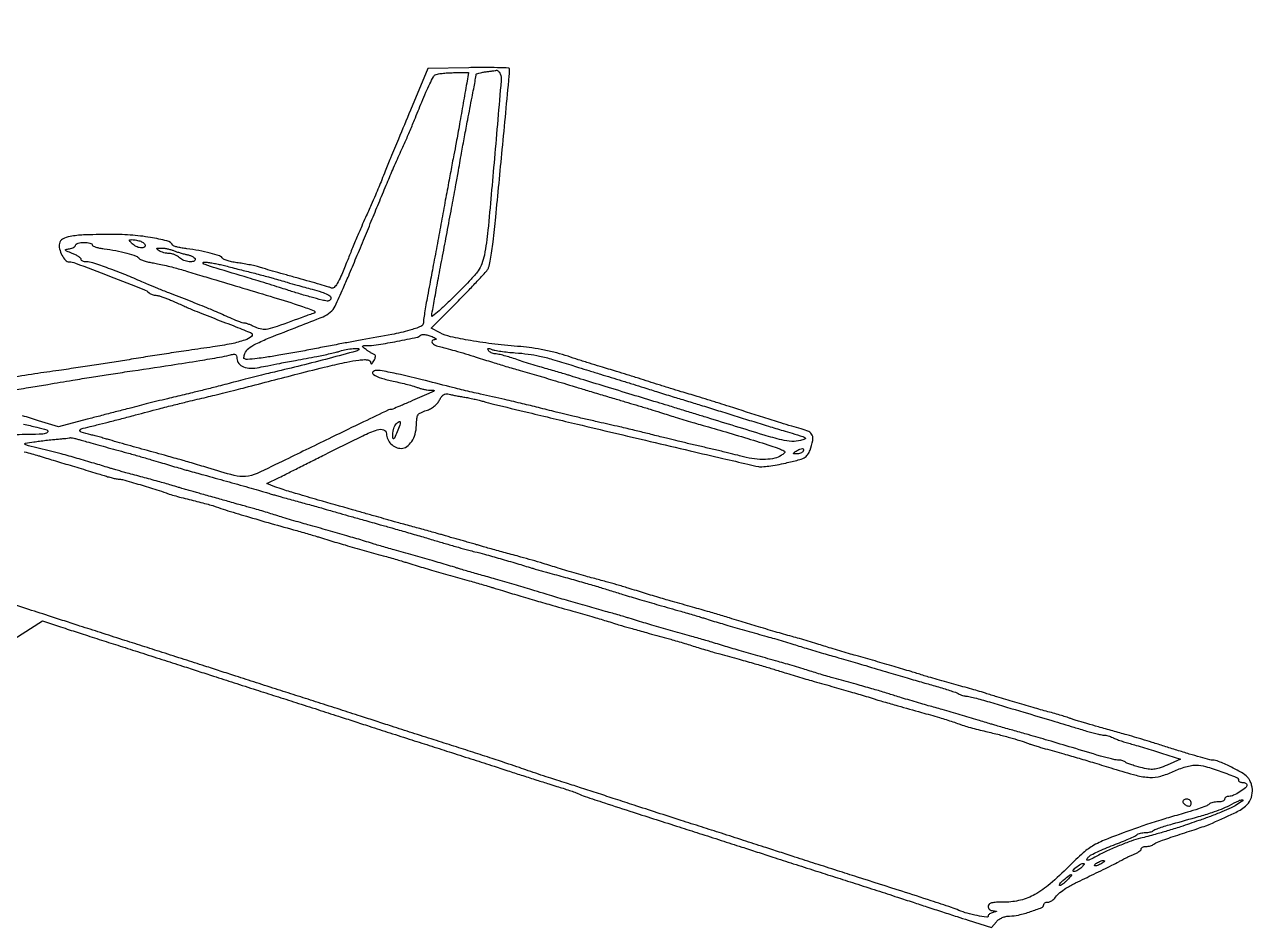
# Model space of a CAD drawing. Extents: x 23 to 201, y 13 to 268.
# Drawn here: x 140.49 to 177.83, y 144.74 to 172.18 of the extents above; entities that cross this region are included whole.
import ezdxf

# ---------------------------------------------------------------- set-up
doc = ezdxf.new("R2010")
doc.units = 0
doc.header["$MEASUREMENT"] = 0

msp = doc.modelspace()

# ---------------------------------------------------------------- linework, layer by layer
for points in [[(140.16735, 153.501166), (141.03599, 154.064853), (141.518545, 153.90143, 0.002871), (141.789698, 153.811333, 0.000589), (142.269395, 153.65562, 0.00062), (142.827192, 153.476046, 0.000583), (143.397, 153.294119, -0.000386), (144.002612, 153.101023, -0.00029), (144.668644, 152.887671, -0.000293), (145.294955, 152.686238, -0.000674), (145.7658, 152.5338, 0.000602), (146.236643, 152.381288, 0.000262), (146.862956, 152.179611, 0.000259), (147.528988, 151.96591, 0.000344), (148.1346, 151.7724, -0.000344), (148.740212, 151.57889, -0.000259), (149.406244, 151.365189, -0.000262), (150.032557, 151.163512, -0.000602), (150.5034, 151.011, 0.000602), (150.974243, 150.858488, 0.000262), (151.600556, 150.656811, 0.000259), (152.266588, 150.44311, 0.000344), (152.8722, 150.2496, -0.000372), (153.477812, 150.056053, -0.00028), (154.143844, 149.842239, -0.000283), (154.770156, 149.640398, -0.000651), (155.241, 149.487689, 0.000893), (155.647606, 149.356032, 0.00083), (156.064793, 149.222536, 0.000827), (156.43622, 149.105038, 0.002801), (156.6792, 149.030109, -0.004517), (156.869748, 148.970631, -0.004637), (157.057521, 148.908225, -0.004496), (157.21939, 148.851123, -0.019485), (157.3137, 148.812677, 0.024936), (157.536044, 148.72485, 0.002053), (158.127317, 148.527445, 0.001935), (159.00238, 148.24303, 0.000513), (160.4016, 147.795811, -0.000359), (161.007212, 147.60245, -0.00027), (161.673244, 147.388874, -0.000273), (162.299557, 147.187285, -0.000628), (162.7704, 147.0348, 0.000643), (163.241244, 146.882329, 0.000279), (163.867556, 146.680789, 0.000276), (164.533588, 146.467284, 0.000367), (165.1392, 146.274006, -0.00065), (165.744811, 146.080351, -0.000488), (166.410844, 145.865703, -0.000493), (167.037142, 145.662501, -0.001134), (167.508, 145.508037, 0.000899), (167.932097, 145.368691, 0.000662), (168.402459, 145.21577, 0.000669), (168.847727, 145.072316, 0.001493), (169.186768, 144.964701), (169.892637, 144.742971), (170.042692, 144.915985, -0.064287), (170.120242, 144.985101, -0.047868), (170.220743, 145.040514, -0.046972), (170.332279, 145.076777, -0.055175), (170.442703, 145.089, 0.057476), (170.716116, 145.120533, 0.022853), (171.080126, 145.223376, 0.014403), (171.42601, 145.349575, 0.307184), (171.4842, 145.435353, -0.156726), (171.493594, 145.464586, -0.097404), (171.520068, 145.489485, -0.079491), (171.559611, 145.506293, -0.060891), (171.606303, 145.512, 0.095789), (171.661145, 145.522604, 0.045592), (171.725389, 145.55549, 0.042918), (171.78842, 145.603407, 0.04705), (171.84024, 145.66005, -0.0574), (171.975166, 145.801553, -0.037784), (172.158583, 145.932213, -0.020314), (172.452382, 146.093794, -0.003759), (173.007, 146.364915, 0.001904), (173.291663, 146.502764, 0.002452), (173.552141, 146.631714, 0.001869), (173.769482, 146.741657, 0.021391), (173.853, 146.788906, -0.020729), (173.917672, 146.825605, -0.007812), (174.010964, 146.871721, -0.007722), (174.114176, 146.918808, -0.009322), (174.21255, 146.959698, 0.026542), (174.301637, 147.000378, 0.035996), (174.376859, 147.046849, 0.039116), (174.430491, 147.092348, 0.199864), (174.4452, 147.127676, -0.190709), (174.456736, 147.156822, -0.088328), (174.489932, 147.18158, -0.068147), (174.539201, 147.198375, -0.048149), (174.59748, 147.204, 0.040857), (174.66168, 147.209255, 0.033607), (174.728636, 147.224969, 0.034822), (174.788462, 147.24799, 0.072455), (174.83013, 147.275385, -0.087378), (174.89096, 147.312843, -0.004935), (175.098127, 147.392662, -0.00745), (175.348285, 147.481995, -0.005386), (175.6296, 147.574384, 0.002277), (175.917331, 147.666902, 0.002733), (176.187167, 147.75666, 0.002342), (176.413698, 147.834575, 0.018176), (176.5179, 147.875268, 0.007492), (177.277092, 148.217621, 0.055762), (177.614088, 148.42425, 0.124186), (177.772685, 148.627652, 0.10416), (177.8292, 148.896, 0.048948), (177.818312, 149.006955, 0.03739), (177.78571, 149.124579, 0.038354), (177.737901, 149.231123, 0.069434), (177.68115, 149.307807, 0.069511), (177.497347, 149.449352, 0.016342), (177.15317, 149.630621, 0.014732), (176.800475, 149.789232, 0.098605), (176.612834, 149.8266, -0.065774), (176.531638, 149.837328, -0.002693), (176.246865, 149.91556, -0.004655), (175.910102, 150.01342, -0.00328), (175.533262, 150.129442, 0.000509), (175.146658, 150.25082, 0.000597), (174.779888, 150.36508, 0.000525), (174.469697, 150.460952, 0.003692), (174.3183, 150.506349, 0.001488), (174.009565, 150.595451, 0.000583), (173.583168, 150.716598, 0.00059), (173.146005, 150.839696, 0.001137), (172.7955, 150.937087, -0.004766), (172.653533, 150.977646, -0.004248), (172.506802, 151.022442, -0.004265), (172.375575, 151.06496, -0.013149), (172.2879, 151.096781, 0.017181), (172.191761, 151.130799, 0.003507), (172.019295, 151.183908, 0.00369), (171.817842, 151.242782, 0.003456), (171.6111, 151.300008, -0.003992), (171.16411, 151.424248, -0.002006), (170.601629, 151.587882, -0.001922), (170.060691, 151.749869, -0.006421), (169.7076, 151.862056, 0.009009), (169.585851, 151.900047, 0.001651), (169.359418, 151.965439, 0.001775), (169.093923, 152.040146, 0.001613), (168.8193, 152.115417, -0.002139), (168.535366, 152.193562, -0.001925), (168.241905, 152.2769, -0.001928), (167.979288, 152.353671, -0.006085), (167.8041, 152.407946, 0.00502), (167.452073, 152.517829, 0.001676), (166.935015, 152.671657, 0.001644), (166.351974, 152.84091, 0.001694), (165.7737, 153.004602, -0.002744), (165.54557, 153.069696, -0.001704), (165.278526, 153.14847, -0.001709), (165.015528, 153.228005, -0.00309), (164.8008, 153.2952, 0.003242), (164.586071, 153.362323, 0.001794), (164.323074, 153.441637, 0.001789), (164.056029, 153.520088, 0.002881), (163.8279, 153.584798, -0.002583), (163.317083, 153.729366, -0.001789), (162.740848, 153.897903, -0.001582), (162.212884, 154.056193, -0.008299), (161.9244, 154.148935, 0.010223), (161.725356, 154.21208, 0.00151), (161.320221, 154.330217, 0.001553), (160.805375, 154.47693, 0.000918), (160.1901, 154.648979, -0.004053), (160.054361, 154.687855, -0.001056), (159.836895, 154.752548, -0.001074), (159.58944, 154.827312, -0.001097), (159.3441, 154.9026, 0.001112), (158.847784, 155.05489, 0.003123), (158.499449, 155.158554, 0.003586), (158.177628, 155.249644, 0.001921), (157.779, 155.357747, -0.003624), (157.558695, 155.418297, -0.001732), (157.276423, 155.49914, -0.001717), (156.9822, 155.585606, -0.002445), (156.7215, 155.664584, 0.001347), (156.262339, 155.804785, 0.003304), (155.923758, 155.904735, 0.003282), (155.582548, 156.000593, 0.001312), (155.1141, 156.127565, -0.001284), (154.901149, 156.185272, -0.001158), (154.681054, 156.24607, -0.00116), (154.484057, 156.301471, -0.003684), (154.3527, 156.33979, 0.001932), (154.231508, 156.375604, 0.0009), (154.074049, 156.421168, 0.000891), (153.908603, 156.468401, 0.001245), (153.7605, 156.51, -0.001245), (153.612397, 156.551599, -0.000891), (153.446951, 156.598832, -0.0009), (153.289492, 156.644396, -0.001932), (153.1683, 156.68021, 0.003684), (153.036943, 156.718529, 0.00116), (152.839946, 156.77393, 0.001158), (152.619851, 156.834728, 0.001284), (152.4069, 156.892435, -0.000687), (152.193949, 156.949869, -0.000621), (151.973854, 157.009847, -0.000621), (151.776835, 157.064063, -0.001982), (151.6455, 157.10094, 0.000267), (151.49507, 157.143736, 0.00004), (151.19289, 157.229502, 0.000045), (150.836, 157.330731, 0.000039), (150.4611, 157.437001, -0.000643), (149.419254, 157.733682, -0.002545), (148.779892, 157.920165, -0.003773), (148.355033, 158.049931, -0.015746), (148.102421, 158.138002), (147.858742, 158.231664), (148.229321, 158.415967, 0.000705), (148.434855, 158.518548, 0.000153), (148.789257, 158.696191, 0.00016), (149.199254, 158.90202, 0.000153), (149.6151, 159.111112, -0.002425), (150.776699, 159.688579, -0.032831), (151.214613, 159.869027, -0.166663), (151.410631, 159.868033, -0.319071), (151.49745, 159.745834, 0.106437), (151.532737, 159.581949, 0.091455), (151.633431, 159.436816, 0.091176), (151.779596, 159.336821, 0.104917), (151.944658, 159.3018, 0.155877), (152.114226, 159.35598, 0.092854), (152.262643, 159.509934, 0.077179), (152.366532, 159.737742, 0.062548), (152.406415, 160.003659, -0.02128), (152.420436, 160.214195, -0.120587), (152.458598, 160.319043, -0.137526), (152.53843, 160.387437, -0.030768), (152.707016, 160.45351, 0.045993), (152.833156, 160.507427, 0.043826), (152.949512, 160.584234, 0.045743), (153.045596, 160.67601, 0.064491), (153.111228, 160.774437, -0.039932), (153.168817, 160.870701, -0.080508), (153.230818, 160.933424, -0.107324), (153.296498, 160.962494, -0.122506), (153.365028, 160.959687, 0.017148), (153.441368, 160.940158, 0.004546), (153.564489, 160.914294, 0.004606), (153.705152, 160.887423, 0.004725), (153.8451, 160.863386, -0.008153), (153.993198, 160.836902, -0.005763), (154.158649, 160.802539, -0.005818), (154.316055, 160.766024, -0.01221), (154.4373, 160.73325, 0.012652), (154.752633, 160.648311, 0.000598), (155.820693, 160.39076, 0.000762), (157.309754, 160.035973, 0.000247), (159.5133, 159.515649, 0.000245), (160.734791, 159.228487, 0.000461), (161.721838, 158.997911, 0.000411), (162.48786, 158.820374, 0.004006), (162.8127, 158.748106, 0.075362), (162.914541, 158.741941, 0.010589), (163.124421, 158.765368, 0.011889), (163.373332, 158.804545, 0.009854), (163.636279, 158.857737, 0.008498), (164.019076, 158.949914, 0.058543), (164.19907, 159.019778, 0.113418), (164.302745, 159.109445, 0.074242), (164.376529, 159.24992, 0.029696), (164.458696, 159.539967, 0.155411), (164.443697, 159.703114, 0.185131), (164.339415, 159.81149, 0.045542), (164.10285, 159.897176, -0.007071), (163.819647, 159.975747, -0.004237), (163.485378, 160.076679, -0.002088), (162.968947, 160.239772, -0.000307), (161.9244, 160.575156, 0.001746), (161.611951, 160.674486, 0.001311), (161.267428, 160.781698, 0.001325), (160.942729, 160.880868, 0.003045), (160.6977, 160.953369, -0.003368), (160.452676, 161.026042, -0.001464), (160.127972, 161.125771, -0.001449), (159.78345, 161.233787, -0.001928), (159.471, 161.334069, 0.001928), (159.15855, 161.434352, 0.001449), (158.814028, 161.542368, 0.001464), (158.489324, 161.642097, 0.003368), (158.2443, 161.714769, -0.004073), (157.999285, 161.787815, -0.001767), (157.674572, 161.888766, -0.001748), (157.330051, 161.998537, -0.002324), (157.0176, 162.100901, 0.016912), (156.676533, 162.201722, 0.013033), (156.2985, 162.289254, 0.013123), (155.920401, 162.356194, 0.018354), (155.5794, 162.394643, -0.010548), (154.790494, 162.471146, -0.012825), (154.055597, 162.577269, -0.012435), (153.445604, 162.697071, -0.064703), (153.123922, 162.813775), (152.857139, 162.951733), (153.686244, 163.791823, 0.002968), (154.008926, 164.122686, 0.00419), (154.292195, 164.421581, 0.002462), (154.527316, 164.676378, 0.057596), (154.58478, 164.755979, 0.074646), (154.616111, 164.838918, 0.007298), (154.658249, 165.049409, 0.00911), (154.700462, 165.303294, 0.007093), (154.73739, 165.580672, 0.005272), (154.818299, 166.32954, 0.000387), (155.017083, 168.387235, 0.000108), (155.230868, 170.623324, 0.02378), (155.241, 170.836241, 0.402885), (155.217934, 170.860221, 0.002294), (154.875887, 170.871938, 0.007578), (154.474661, 170.877756, 0.004544), (153.998061, 170.873112), (152.755123, 170.8497), (152.22671, 169.5807, 0.000186), (151.860811, 168.701058, 0.000633), (151.623298, 168.127419, 0.000919), (151.45988, 167.72924, 0.003025), (151.354141, 167.4657, -0.004396), (151.261963, 167.237772, -0.003618), (151.159706, 166.996138, -0.002844), (151.03255, 166.706166, -0.001249), (150.861042, 166.3236, 0.004603), (150.742822, 166.055085, 0.001948), (150.588923, 165.692733, 0.001927), (150.427565, 165.304482, 0.002519), (150.283183, 164.948169, -0.00686), (150.113227, 164.538986, -0.03147), (149.996776, 164.309916, -0.06118), (149.905155, 164.190746, -0.304453), (149.8266, 164.174653, 0.024398), (149.739919, 164.205336, 0.001483), (149.476039, 164.28364, 0.002211), (149.160901, 164.374626, 0.001633), (148.8114, 164.47263, -0.001071), (148.452408, 164.57286, -0.001211), (148.108318, 164.670624, -0.001103), (147.816178, 164.755092, -0.006669), (147.66533, 164.80126, 0.019285), (147.537387, 164.836914, 0.007763), (147.36019, 164.876107, 0.007669), (147.167844, 164.912465, 0.00963), (146.98853, 164.939973, -0.015412), (146.824319, 164.967112, -0.02065), (146.677587, 165.002383, -0.018319), (146.560537, 165.040372, -0.161091), (146.518426, 165.073728, 0.165662), (146.420828, 165.14963, 0.016926), (146.13697, 165.237067, 0.020455), (145.792781, 165.315501, 0.017858), (145.4274, 165.369766, -0.014194), (145.278498, 165.390767, -0.019462), (145.146105, 165.418628, -0.016527), (145.040187, 165.449015, -0.169547), (145.0044, 165.476127, 0.184933), (144.821243, 165.60647, 0.021487), (144.320023, 165.713198, 0.024229), (143.704826, 165.78637, 0.020093), (143.045579, 165.805991, 0.006825), (142.28768, 165.787739, 0.036311), (141.876018, 165.742141, 0.0779), (141.646734, 165.661449, 0.225369), (141.549638, 165.529279, 0.110444), (141.554539, 165.364554, 0.059179), (141.628095, 165.173757, 0.061334), (141.736196, 165.018656, 0.213034), (141.845212, 164.97, -0.091009), (142.036034, 164.934977, -0.001419), (143.078261, 164.535677, -0.001395), (144.119342, 164.130082, -0.09279), (144.28107, 164.028835, 0.06023), (144.320461, 164.00047, 0.036798), (144.372595, 163.976548, 0.036453), (144.428587, 163.960219, 0.052772), (144.479784, 163.9548, -0.058873), (144.542464, 163.947394, -0.014884), (144.641675, 163.920471, -0.014977), (144.753971, 163.88267, -0.014622), (144.864714, 163.837936, -0.000328), (144.988636, 163.783516, -0.000173), (145.14239, 163.71581, -0.000172), (145.29972, 163.6464, -0.000266), (145.435637, 163.586295, 0.007551), (145.602357, 163.515453, 0.001818), (145.880792, 163.403254, 0.001866), (146.201325, 163.276827, 0.001851), (146.523692, 163.152439, -0.001991), (146.829863, 163.034201, -0.002827), (147.101106, 162.926435, -0.001595), (147.32924, 162.833453, -0.040863), (147.388818, 162.803048, -0.521997), (147.394155, 162.706191, -0.080636), (147.192259, 162.595177, -0.03598), (146.783332, 162.482055, -0.014687), (146.214434, 162.385229, 0.00106), (145.485953, 162.281581, 0.001791), (144.875899, 162.191231, 0.001986), (144.314052, 162.103678, 0.001811), (143.7354, 162.009, -0.00182), (143.211335, 161.923263, -0.001747), (142.679401, 161.840129, -0.001675), (142.125618, 161.757459, -0.00139), (141.5358, 161.673103, 0.002732), (140.803369, 161.566344, 0.002098), (140.004526, 161.442014, 0.002016)], [(140.103048, 161.068479, 0.00097), (140.679049, 161.161484, 0.001327), (141.1974, 161.247626, -0.000615), (141.955725, 161.374758, -0.001416), (142.526396, 161.468049, -0.001655), (143.040105, 161.548792, -0.001227), (143.6085, 161.634775, 0.000715), (144.945481, 161.835628, 0.002393), (145.821551, 161.972813, 0.00295), (146.421921, 162.073409, 0.019786), (146.71755, 162.136878, -0.022661), (146.843548, 162.163172, -0.14785), (146.906936, 162.154681, -0.229008), (146.93993, 162.115013, -0.060966), (146.9502, 162.031099, 0.18111), (147.004215, 161.886868, 0.119175), (147.150371, 161.78321, 0.08878), (147.369137, 161.738279, 0.059224), (147.624468, 161.762051, -0.003912), (147.887238, 161.816227, -0.00155), (148.249065, 161.886713, -0.001174), (148.729819, 161.977651, -0.000482), (149.38245, 162.098863, 0.005491), (149.584201, 162.138429, 0.005246), (149.788133, 162.18299, 0.005207), (149.967351, 162.226095, 0.018654), (150.0804, 162.259063, -0.034206), (150.273236, 162.308852, -0.027861), (150.4848, 162.336206, -0.036054), (150.64117, 162.33633, -0.642703), (150.654364, 162.300964, -0.131781), (150.579249, 162.257622, -0.000689), (149.74912, 162.036863, -0.003393), (148.899034, 161.818212, -0.004013), (148.0923, 161.623404, 0.002741), (147.849961, 161.565538, 0.001262), (147.534997, 161.48766, 0.001249), (147.204113, 161.404079, 0.001731), (146.9079, 161.327375, -0.000908), (146.380395, 161.18985, -0.002167), (145.988095, 161.090147, -0.002216), (145.600164, 160.995167, -0.000991), (145.089, 160.873486, 0.001992), (144.832939, 160.811989, 0.001039), (144.514249, 160.733404, 0.001033), (144.187558, 160.651409, 0.001579), (143.9046, 160.578816, -0.000109), (143.599724, 160.499644, -0.000049), (143.199178, 160.395763, -0.000048), (142.775917, 160.286077, -0.000066), (142.394165, 160.187242), (141.51823, 159.960586), (140.913665, 160.144563, -0.000633), (140.666697, 160.220061, -0.00067), (140.424563, 160.294771, -0.000639)], [(140.458966, 160.041292, 0.005436), (140.859, 159.947755, -0.023869), (141.170338, 159.862744, -0.578993), (141.185255, 159.791659, -0.17214), (141.045959, 159.73488, -0.011529), (140.608856, 159.7248, 0.018536), (140.228428, 159.710692, 0.037442)], [(140.479787, 159.199379, -0.002463), (140.711082, 159.137019, -0.00238), (140.911079, 159.081014, -0.010465), (141.0282, 159.044948, 0.005351), (141.148086, 159.006684, 0.001056), (141.363956, 158.94082, 0.001119), (141.615772, 158.865185, 0.001039), (141.8742, 158.788778, -0.001169), (142.143697, 158.709023, -0.000984), (142.428802, 158.623312, -0.000992), (142.688769, 158.544037, -0.002749), (142.871207, 158.486908, 0.007325), (143.017359, 158.442606, 0.008682), (143.156721, 158.405189, 0.007719), (143.275043, 158.377547, 0.053567), (143.33412, 158.3712, -0.068593), (143.472877, 158.352074, -0.002338), (144.002683, 158.200518, -0.004423), (144.510921, 158.047667, -0.021728), (144.7929, 157.946511, 0.024973), (144.892705, 157.911436, 0.004257), (145.086356, 157.855855, 0.004635), (145.315167, 157.794565, 0.004116), (145.5543, 157.734976, -0.003413), (145.793433, 157.675744, -0.003853), (146.022244, 157.615528, -0.003525), (146.216013, 157.561463, -0.020963), (146.3157, 157.52831, 0.016874), (146.596929, 157.432221, 0.001931), (147.238522, 157.239619, 0.00238), (147.989835, 157.021123, 0.002149), (148.7691, 156.802133, -0.001899), (148.978948, 156.743275, -0.001862), (149.189721, 156.682444, -0.001831), (149.374215, 156.627717, -0.007058), (149.4882, 156.591689, 0.008299), (149.742188, 156.512102, 0.001329), (150.241221, 156.366221, 0.001507), (150.81642, 156.201611, 0.001515), (151.3917, 156.040733, -0.001899), (151.601548, 155.981875, -0.001862), (151.812321, 155.921044, -0.001831), (151.996815, 155.866317, -0.007058), (152.1108, 155.830289, 0.008299), (152.364788, 155.750702, 0.001329), (152.863821, 155.604821, 0.001507), (153.43902, 155.440211, 0.001515), (154.0143, 155.279333, -0.00177), (154.224148, 155.220533, -0.001736), (154.434921, 155.159877, -0.001707), (154.619423, 155.105402, -0.00659), (154.7334, 155.069684, 0.005727), (155.022483, 154.978542, 0.001277), (155.518331, 154.829815, 0.001388), (156.061933, 154.669918, 0.001899), (156.5523, 154.529176, -0.000657), (157.248079, 154.331348, -0.001255), (157.806381, 154.170299, -0.001304), (158.235082, 154.044255, -0.007923), (158.4558, 153.974911, 0.009134), (158.646956, 153.915363, 0.002227), (158.964333, 153.824352, 0.001749), (159.404361, 153.701948, 0.000659), (160.0209, 153.533638, -0.004015), (160.183351, 153.488117, -0.001791), (160.396577, 153.425688, -0.001773), (160.62171, 153.358027, -0.002401), (160.8246, 153.2952, 0.002401), (161.02749, 153.232373, 0.001773), (161.252623, 153.164712, 0.001791), (161.465849, 153.102283, 0.004015), (161.6283, 153.056762, -0.001277), (162.223361, 152.893525, -0.002419), (162.701821, 152.758463, -0.002954), (163.100462, 152.641293, -0.004419), (163.4472, 152.5338, 0.00309), (163.661928, 152.466605, 0.001709), (163.924926, 152.38707, 0.001704), (164.19197, 152.308296, 0.002744), (164.4201, 152.243202, -0.001114), (165.036425, 152.069512, -0.001392), (165.607641, 151.90544, -0.001274), (166.08389, 151.765892, -0.008168), (166.3236, 151.690711, 0.007058), (166.437585, 151.654683, 0.001831), (166.622079, 151.599956, 0.001862), (166.832852, 151.539125, 0.001899), (167.0427, 151.480267, -0.001523), (167.763354, 151.278722, -0.003373), (168.311415, 151.119644, -0.003398), (168.719393, 150.995212, -0.027068), (168.9039, 150.926404, 0.029765), (169.003844, 150.889745, 0.005154), (169.197356, 150.833734, 0.005589), (169.426168, 150.772801, 0.004976), (169.6653, 150.714502, -0.004619), (170.082251, 150.613167, -0.006916), (170.444271, 150.516286, -0.007931), (170.755987, 150.422865, -0.012653), (171.0189, 150.33212, 0.011102), (171.10655, 150.301563, 0.003575), (171.237802, 150.260084, 0.003563), (171.384533, 150.216007, 0.003986), (171.5265, 150.175687, -0.001529), (172.091024, 150.018353, -0.002698), (172.556056, 149.8845, -0.002659), (173.024157, 149.744316, -0.001436), (173.5992, 149.56696, 0.011147), (174.297356, 149.366396, 0.053163), (174.707049, 149.303965, 0.078907), (175.039886, 149.341565, 0.043939), (175.423075, 149.484838, -0.02282), (175.602993, 149.560905, -0.019762), (175.797873, 149.624372, -0.020227), (175.979145, 149.667748, -0.053334), (176.11197, 149.679447, -0.066357), (176.401658, 149.6353, -0.015425), (176.870878, 149.482612, -0.008032), (177.345419, 149.303174, -0.30748), (177.4062, 149.213681, 0.190029), (177.415818, 149.189287, 0.08855), (177.443477, 149.168565, 0.068367), (177.484535, 149.154509, 0.048367), (177.5331, 149.1498, -0.057068), (177.581638, 149.144242, -0.076399), (177.622723, 149.127807, -0.095434), (177.650262, 149.103491, -0.16579), (177.66, 149.07493, -0.224829), (177.61826, 148.986797, -0.029845), (177.446662, 148.862595, -0.033771), (177.254602, 148.75784, -0.108374), (177.113077, 148.7268, 0.063296), (177.063419, 148.720488, 0.081304), (177.021351, 148.701949, 0.098371), (176.993202, 148.674464, 0.151449), (176.9832, 148.6422, -0.213207), (176.968745, 148.609843, -0.080277), (176.926042, 148.582451, -0.061077), (176.863118, 148.563802, -0.041555), (176.78862, 148.5576, 0.030828), (176.70823, 148.552639, 0.029229), (176.627589, 148.537822, 0.030515), (176.557917, 148.516181, 0.083987), (176.51367, 148.49027, -0.080924), (176.410787, 148.429179, -0.012509), (176.187128, 148.347707, -0.009788), (175.852825, 148.242558, -0.002843), (175.3335, 148.093518, 0.005314), (175.105381, 148.026829, 0.003275), (174.838326, 147.943752, 0.003283), (174.575351, 147.858145, 0.005876), (174.3606, 147.78386, 0.004845), (173.431917, 147.44015, 0.037022), (173.010666, 147.242773, 0.053402), (172.686403, 147.011825, 0.016015), (172.245318, 146.594596, -0.019938), (171.676425, 146.064865, -0.050734), (171.214158, 145.742799, -0.066132), (170.776776, 145.570603, -0.060822), (170.296798, 145.512, 0.010709), (170.041688, 145.506535, 0.05093), (169.89745, 145.485531, 0.113807), (169.820647, 145.446226, 0.221295), (169.7922, 145.3851, 0.113553), (169.803514, 145.335924, 0.093499), (169.83569, 145.292594, 0.087338), (169.883703, 145.261726, 0.082928), (169.94025, 145.248386, -0.002113), (170.039565, 145.241381, -0.392517), (170.046, 145.234447, -0.339035), (170.039755, 145.226296, -0.001923), (169.94025, 145.199883, 0.041286), (169.883592, 145.17996, 0.052543), (169.83569, 145.152172, 0.062418), (169.802774, 145.12118, 0.174439), (169.7922, 145.091792, -0.455881), (169.748162, 145.05353, -0.011991), (169.460019, 145.101249, -0.02069), (169.154435, 145.172629, -0.033926), (168.9039, 145.260879, 0.020754), (168.674897, 145.348385, 0.001632), (168.055623, 145.553764, 0.001654), (167.165557, 145.84247, 0.000504), (165.816, 146.273789, -0.000359), (165.210388, 146.46715, -0.00027), (164.544356, 146.680726, -0.000273), (163.918043, 146.882315, -0.000628), (163.4472, 147.0348, 0.000586), (162.976358, 147.187329, 0.000254), (162.350044, 147.389062, 0.000252), (161.684012, 147.602844, 0.000335), (161.0784, 147.796449, -0.00057), (160.454723, 147.996153, -0.000367), (159.732202, 148.229001, -0.000369), (159.025749, 148.457819, -0.000695), (158.4558, 148.643765, 0.000533), (157.945821, 148.810327, 0.00051), (157.42791, 148.978284, 0.000505), (156.970466, 149.125605, 0.001833), (156.6792, 149.217908, -0.003006), (156.426, 149.2988, -0.00165), (156.116874, 149.400741, -0.001644), (155.803772, 149.506285, -0.002628), (155.5371, 149.598723, 0.004332), (155.219323, 149.707663, 0.00114), (154.708813, 149.876455, 0.001158), (154.126858, 150.065907, 0.001188), (153.549, 150.25103, -0.000399), (152.943388, 150.443992, -0.0003), (152.277356, 150.657231, -0.000303), (151.651045, 150.858586, -0.000698), (151.1802, 151.011, 0.000602), (150.709357, 151.163512, 0.000262), (150.083044, 151.365189, 0.000259), (149.417012, 151.57889, 0.000344), (148.8114, 151.7724, -0.000344), (148.205788, 151.96591, -0.000259), (147.539756, 152.179611, -0.000262), (146.913443, 152.381288, -0.000602), (146.4426, 152.5338, 0.000602), (145.971757, 152.686312, 0.000262), (145.345444, 152.887989, 0.000259), (144.679412, 153.10169, 0.000344), (144.0738, 153.2952, -0.00033), (143.468188, 153.488691, -0.000248), (142.802156, 153.702333, -0.000251), (142.175842, 153.903925, -0.000577), (141.705, 154.056335, 0.000378), (141.218607, 154.213993, 0.00014), (140.53329, 154.435344, 0.000139), (139.785308, 154.676475, 0.000167)]]:
    msp.add_lwpolyline(points, format="xyb")
for points in [[(153.936451, 170.40555, -0.00102), (153.830038, 169.792264, -0.000926), (153.717643, 169.159134, -0.000918), (153.615241, 168.594407, -0.003127), (153.545563, 168.2271, 0.001988), (153.497013, 167.974313, 0.000284), (153.39994, 167.456183, 0.000323), (153.285855, 166.843132, 0.000276), (153.16636, 166.1967, -0.000253), (153.043721, 165.533092, -0.000252), (152.920183, 164.868372, -0.000246), (152.811609, 164.287392, -0.000987), (152.744272, 163.931932, 0.003928), (152.696074, 163.669051, 0.004825), (152.655375, 163.422851, 0.004033), (152.624866, 163.215536, 0.034525), (152.6184, 163.122002, -0.305309), (152.542021, 163.008577, -0.028086), (152.204235, 162.893119, -0.020744), (151.65738, 162.764083, -0.005227), (150.7572, 162.600477, 0.00341), (150.53989, 162.561797, 0.000631), (150.140413, 162.487357, 0.000677), (149.673466, 162.399079, 0.000617), (149.1921, 162.306786, -0.002974), (148.705992, 162.215957, -0.003086), (148.2248, 162.132067, -0.002973), (147.807554, 162.064525, -0.013367), (147.562364, 162.033017, -0.005309), (147.267859, 162.006304, -0.11986), (147.184267, 162.019686, -0.351065), (147.158319, 162.067384, -0.044352), (147.191334, 162.188717, -0.139185), (147.29858, 162.335528, -0.049525), (147.520177, 162.475798, -0.02174), (147.931104, 162.660237, -0.002779), (148.83255, 163.012838, 0.00473), (149.566491, 163.303227, 0.080447), (149.787656, 163.437842, 0.103633), (149.934834, 163.628676, 0.00988), (150.181833, 164.1663, 0.00278), (150.34666, 164.550417, 0.000994), (150.577594, 165.099999, 0.000987), (150.828483, 165.70376, 0.001167), (151.063245, 166.27565, -0.001307), (151.289446, 166.826249, -0.001378), (151.514578, 167.365981, -0.001316), (151.711202, 167.830312, -0.006234), (151.827832, 168.09455, 0.001744), (152.043648, 168.571857, 0.004429), (152.196069, 168.920354, 0.004117), (152.348508, 169.285782, 0.00133), (152.568365, 169.829413, -0.008342), (152.692348, 170.124027, -0.011588), (152.813843, 170.383312, -0.008204), (152.922972, 170.594073, -0.128423), (152.977798, 170.652968, -0.096228), (153.044762, 170.679238, -0.015023), (153.185826, 170.700838, -0.016244), (153.355847, 170.71608, -0.013519), (153.537265, 170.721505), (153.99083, 170.7228)], [(154.953547, 170.688472, -0.113389), (154.982901, 170.481063, -0.000449), (154.778477, 168.113148, -0.00163), (154.581098, 165.932677, -0.02445), (154.472774, 165.17726, -0.044997), (154.396535, 164.91337, -0.061915), (154.279418, 164.69634, -0.03603), (154.068471, 164.441039, -0.006285), (153.631113, 163.994624, -0.005485), (153.339934, 163.711085, -0.009998), (153.095131, 163.487046, -0.005645), (152.896331, 163.316222, -0.637222), (152.8722, 163.327468, -0.044492), (152.878188, 163.394633, -0.000393), (152.969014, 163.897651, -0.00136), (153.075458, 164.47557, -0.000877), (153.201781, 165.144604, 0.000598), (153.338306, 165.865466, 0.000562), (153.47598, 166.601724, 0.000558), (153.596594, 167.254837, 0.001942), (153.672411, 167.6772, -0.000875), (153.778529, 168.275711, -0.001541), (153.868594, 168.769782, -0.001419), (153.966604, 169.289961, -0.000621), (154.09934, 169.978983, 0.001084), (154.147806, 170.231826, 0.001655), (154.188652, 170.451416, 0.000568), (154.223087, 170.641226, 0.044612), (154.2258, 170.671573, -0.319282), (154.238252, 170.689086, -0.01739), (154.306567, 170.710204, -0.021782), (154.395357, 170.730197, -0.013614), (154.50075, 170.746201, 0.001747), (154.610868, 170.760257, 0.002098), (154.714352, 170.774276, 0.001794), (154.801436, 170.786764, 0.014), (154.841805, 170.793861, -0.165556), (154.870475, 170.790226, -0.075617), (154.901898, 170.768488, -0.062573), (154.931194, 170.732968, -0.049609)], [(142.551, 165.486119, 0.290251), (142.571278, 165.45413, 0.03121), (142.656618, 165.420198, 0.030666), (142.772762, 165.389956, 0.019634), (142.91055, 165.368546, -0.018237), (143.266223, 165.314296, -0.020303), (143.60433, 165.235689, -0.0166), (143.884746, 165.148261, -0.165202), (143.980426, 165.073562, 0.151063), (144.021136, 165.039931, 0.020219), (144.126891, 165.001307, 0.021874), (144.259662, 164.965134, 0.016801), (144.40731, 164.936944, -0.012071), (144.581891, 164.90532, -0.006254), (144.798418, 164.857844, -0.006213), (145.019815, 164.803482, -0.009388), (145.21101, 164.75016, 0.000075), (145.413978, 164.689457, 0.000036), (145.67474, 164.611532, 0.000035), (145.947026, 164.530206, 0.000051), (146.1888, 164.458039, -0.000839), (148.075228, 163.891714, -0.007785), (148.886414, 163.632855, -0.016156), (149.300016, 163.478695, -0.694697), (149.29785, 163.4123, 0.002237), (149.230457, 163.38934, 0.001303), (149.1498, 163.361223, 0.001302), (149.069151, 163.332637, 0.002202), (149.00175, 163.308213, -0.001995), (148.171745, 163.007061, -0.032465), (147.886803, 162.925383, -0.09659), (147.703811, 162.921417, -0.073087), (147.512463, 162.984154, 0.011669), (147.410939, 163.031875, 0.013687), (147.31251, 163.072185, 0.012654), (147.228031, 163.101691, 0.077835), (147.182638, 163.1088, -0.080923), (147.106421, 163.121217, -0.014737), (146.971684, 163.170775, -0.007748), (146.745871, 163.265563, -0.000995), (146.265163, 163.477305, 0.007459), (146.099335, 163.547803, 0.001846), (145.825372, 163.658299, 0.001888), (145.510746, 163.782471, 0.001891), (145.195371, 163.904192, -0.002744), (144.875028, 164.028458, -0.00249), (144.545485, 164.160278, -0.002492), (144.251768, 164.281176, -0.008001), (144.057887, 164.365779, 0.011402), (143.57162, 164.574045, 0.009442), (143.044954, 164.774072, 0.006612), (142.564387, 164.939142, 0.079577), (142.371728, 164.97, -0.046), (142.31082, 164.975615, -0.065935), (142.259344, 164.99242, -0.085994), (142.224593, 165.017166, -0.197623), (142.2126, 165.046324, 0.216545), (142.196251, 165.082304, 0.032773), (142.131833, 165.131505, 0.031759), (142.042959, 165.182775, 0.022573), (141.93765, 165.229124, -0.004954), (141.769983, 165.295973, -0.161706), (141.73728, 165.324078, -0.501303), (141.74661, 165.346829, -0.018138), (141.85305, 165.370184, 0.037817), (141.925918, 165.389204, 0.051539), (141.987485, 165.417732, 0.062786), (142.029913, 165.450818, 0.198312), (142.0434, 165.483484, -0.265783), (142.060729, 165.513782, -0.057801), (142.117954, 165.539077, -0.045844), (142.199962, 165.556481, -0.029382), (142.2972, 165.5622, -0.02838), (142.394443, 165.556676, -0.044468), (142.476446, 165.539851, -0.055506), (142.533872, 165.515427, -0.27078)], [(144.024581, 165.595449, -0.045844), (144.075776, 165.57021, -0.052351), (144.119091, 165.536989, -0.059761), (144.148775, 165.501209, -0.144282), (144.1584, 165.468549, -0.311253), (144.117437, 165.409121, -0.124081), (144.014031, 165.396977, -0.082782), (143.880018, 165.437727, -0.081436), (143.765614, 165.5199, -0.010146), (143.693386, 165.595121, -0.186599), (143.681454, 165.625356, -0.382191), (143.696862, 165.642809, -0.029374), (143.764738, 165.6468, -0.03162), (143.822638, 165.643135, -0.01717), (143.893052, 165.631716, -0.017045), (143.964163, 165.615125, -0.025787)], [(145.021569, 165.314255, 0.015098), (145.11269, 165.280497, 0.008063), (145.227156, 165.244022, 0.008019), (145.345329, 165.210512, 0.012386), (145.44855, 165.185743, -0.032119), (145.537634, 165.160613, -0.044873), (145.612859, 165.126218, -0.053117), (145.665422, 165.088321, -0.21314), (145.6812, 165.052988, -0.332716), (145.631668, 164.986792, -0.094718), (145.495655, 164.973537, -0.072539), (145.330345, 165.013387, -0.101351), (145.203814, 165.0969, 0.06008), (145.141761, 165.145597, 0.038674), (145.060051, 165.186904, 0.038544), (144.972466, 165.215317, 0.057468), (144.892607, 165.225095, -0.03704), (144.812752, 165.231584, -0.026613), (144.725163, 165.250101, -0.027043), (144.643252, 165.276848, -0.051054), (144.5814, 165.3084, -0.021757), (144.518932, 165.352737, -0.402323), (144.515734, 165.374632, -0.228504), (144.541509, 165.388764, -0.01132), (144.640869, 165.391705, -0.033506), (144.726253, 165.386572, -0.018421), (144.829577, 165.369488, -0.018292), (144.933588, 165.344334, -0.027789)], [(146.4849, 164.877968, 0.000989), (146.647388, 164.836059, 0.000447), (146.860577, 164.781725, 0.000442), (147.085716, 164.724772, 0.000605), (147.2886, 164.6739, -0.001958), (147.488431, 164.623219, -0.001547), (147.704197, 164.566884, -0.001564), (147.904157, 164.513344, -0.003891), (148.05, 164.472584, 0.000355), (148.476825, 164.350034, 0.000995), (148.775987, 164.265011, 0.001365), (149.013209, 164.198801, 0.001692), (149.2344, 164.13852, -0.01), (149.527255, 164.053458, -0.039855), (149.700621, 163.983741, -0.078991), (149.791107, 163.919187, -0.286261), (149.806911, 163.853432, -0.089745), (149.790438, 163.823333, -0.077727), (149.763724, 163.799142, -0.078349), (149.731119, 163.784411, -0.093779), (149.697585, 163.781689, -0.035757), (149.53653, 163.810584, -0.004913), (149.206757, 163.897897, -0.005876), (148.833925, 164.00527, -0.006335), (148.473, 164.11883, 0.003003), (148.244567, 164.192379, 0.001225), (147.933146, 164.289749, 0.001212), (147.597987, 164.392751, 0.001548), (147.2886, 164.485966, -0.000776), (146.318215, 164.7767, -0.011506), (145.980681, 164.886931, -0.150954), (145.919767, 164.932125, -0.609153), (145.935, 164.962762, -0.030389), (146.039496, 164.957991, -0.011654), (146.183777, 164.939174, -0.01149), (146.339837, 164.911425, -0.013863)], [(152.9145, 162.6858, -0.022562), (152.973407, 162.657274, -0.099298), (153.002933, 162.632703, -0.410092), (153.001298, 162.616324, -0.160542), (152.97795, 162.607146, 0.153128), (152.889812, 162.573964, 0.412325), (152.882289, 162.513936, 0.130949), (152.979223, 162.439807, 0.046665), (153.14715, 162.38801, -0.015794), (153.301623, 162.350615, -0.003076), (153.57742, 162.272725, -0.003265), (153.89794, 162.177799, -0.003016), (154.2258, 162.076202, 0.001367), (154.723673, 161.92012, 0.002511), (155.13011, 161.796156, 0.002327), (155.557722, 161.670243, 0.001001), (156.1293, 161.506064, -0.002962), (156.276437, 161.463175, -0.0005), (156.557059, 161.379265, -0.000547), (156.886595, 161.279976, -0.000486), (157.2291, 161.176007, 0.000782), (157.608354, 161.061128, 0.000497), (158.050249, 160.928508, 0.000499), (158.484131, 160.799235, 0.000927), (158.8365, 160.695341, -0.001636), (159.162101, 160.598838, -0.001324), (159.510921, 160.493203, -0.001337), (159.832177, 160.394046, -0.003459), (160.0632, 160.320306, 0.003615), (160.277932, 160.251839, 0.002004), (160.540926, 160.171229, 0.001998), (160.807972, 160.091708, 0.003221), (161.0361, 160.026361, -0.003559), (161.720512, 159.829812, -0.002564), (162.481588, 159.601121, -0.001747), (163.181801, 159.384119, -0.021203), (163.446355, 159.288623, -0.01114), (163.579397, 159.230626, -0.23192), (163.606028, 159.197804, -0.282784), (163.593574, 159.160881, -0.015735), (163.493635, 159.082862, -0.109684), (163.306181, 159.000746, -0.040629), (163.018216, 158.968017, -0.037755), (162.686515, 158.982461, -0.036604), (162.357215, 159.046533, 0.005902), (162.183276, 159.091604, 0.001143), (161.867799, 159.168622, 0.001215), (161.499414, 159.256719, 0.001122), (161.1207, 159.345415, -0.000758), (160.741155, 159.434015, -0.000811), (160.370272, 159.521822, -0.000768), (160.051684, 159.598311, -0.003808), (159.87285, 159.642982, 0.001942), (159.436847, 159.753622, 0.002671), (159.04407, 159.849446, 0.002153), (158.591498, 159.955242, 0.00078), (157.9482, 160.101649, -0.000942), (157.55246, 160.191849, -0.001024), (157.167897, 160.281094, -0.00096), (156.838739, 160.358859, -0.005022), (156.65805, 160.403837, 0.002084), (156.11645, 160.542038, 0.00301), (155.636382, 160.659342, 0.002529), (155.097119, 160.784797, 0.000993), (154.3527, 160.952461, -0.001797), (154.101165, 161.009539, -0.001511), (153.835054, 161.071778, -0.001524), (153.592409, 161.130085, -0.004215), (153.4221, 161.173083, 0.002975), (152.579772, 161.387969, 0.006236), (151.921747, 161.542986, 0.006237), (151.422255, 161.647578, 0.048523), (151.185586, 161.6706, 0.218636), (151.085431, 161.624606, 0.458298), (151.096655, 161.550176, 0.065193), (151.340422, 161.437948, 0.024738), (151.703895, 161.344444, -0.006175), (151.922513, 161.296778, -0.006339), (152.137979, 161.244117, -0.006161), (152.32368, 161.19378, -0.026474), (152.432031, 161.156672, 0.025054), (152.520005, 161.126263, 0.016387), (152.624023, 161.09971, 0.016494), (152.727355, 161.080461, 0.030129), (152.812731, 161.072674, -0.005615), (152.933337, 161.067613, -0.472378), (152.94297, 161.054539, -0.227453), (152.9278, 161.036342, -0.002903), (152.7876, 160.973262, -0.000757), (152.218123, 160.722037, -0.003825), (151.898983, 160.584728, -0.003184), (151.68731, 160.497152, -0.09678), (151.631257, 160.4862, 0.111515), (151.559628, 160.470023, 0.000434), (150.801795, 160.108523, 0.0018), (149.831704, 159.640439, 0.000618), (148.4307, 158.956061, -0.006372), (147.560228, 158.543181, -0.081801), (147.21365, 158.448415, -0.092125), (146.86811, 158.476138, -0.009038), (146.0619, 158.7096, 0.001269), (145.81656, 158.784796, 0.001243), (145.569105, 158.859283, 0.001222), (145.35163, 158.923577, 0.004697), (145.2159, 158.961963, -0.001235), (144.746412, 159.091237, -0.00041), (144.058843, 159.282994, -0.00032), (143.381494, 159.472968, -0.002762), (143.07975, 159.559608, 0.002989), (142.952673, 159.596032, 0.001639), (142.796618, 159.639204, 0.001634), (142.637904, 159.681995, 0.00261), (142.501998, 159.717402, -0.00841), (142.215876, 159.7955, -0.31065), (142.175209, 159.845266, -0.360445), (142.209266, 159.894081, -0.009683), (142.481576, 159.963716, 0.004061), (142.684874, 160.013275, 0.000863), (143.037942, 160.103037, 0.000903), (143.446825, 160.208527, 0.000858), (143.8623, 160.31728, -0.00059), (144.586354, 160.507221, -0.002193), (145.043067, 160.624317, -0.002608), (145.460283, 160.727027, -0.001112), (146.0196, 160.860314, 0.002005), (146.275661, 160.921818, 0.001046), (146.594351, 161.000424, 0.00104), (146.921042, 161.082451, 0.001589), (147.204, 161.155082, -0.000761), (148.80572, 161.569045, -0.003756), (149.710364, 161.794151, -0.006155), (150.292238, 161.926752, -0.024858), (150.65145, 161.985475, -0.015833), (150.824679, 161.999481, -0.062534), (150.931112, 161.991388, -0.131025), (150.990178, 161.962024, -0.209579), (151.013573, 161.911769, 0.128715), (151.022556, 161.880353, 0.396797), (151.041899, 161.874775, 0.119717), (151.072269, 161.901038, 0.02345), (151.111691, 161.962194, 0.031992), (151.148362, 162.035889, 0.08749), (151.161196, 162.092424, 0.150797), (151.151125, 162.131757, 0.176566), (151.121115, 162.155595, -0.043867), (151.077482, 162.17453, -0.012439), (151.013278, 162.21146, -0.01243), (150.942541, 162.256972, -0.012851), (150.874947, 162.30546, -0.012496), (150.779063, 162.381889, -0.399567), (150.775982, 162.409144, -0.225651), (150.80776, 162.425657, -0.006124), (150.9687, 162.429379, 0.039468), (151.257313, 162.455357, 0.006044), (151.825131, 162.559123, 0.002624), (152.425303, 162.679589, 0.146552), (152.52484, 162.73324, -0.165016), (152.580018, 162.760462, -0.063179), (152.666744, 162.760899, -0.04702), (152.779266, 162.736313, -0.024196)], [(155.4102, 162.208014, -0.015149), (155.804686, 162.169081, -0.021664), (156.151097, 162.108907, -0.017322), (156.543632, 162.008697, -0.006019), (157.1022, 161.837971, 0.00148), (157.333189, 161.765071, 0.000569), (157.654479, 161.665116, 0.000563), (158.003298, 161.557463, 0.000694), (158.3289, 161.45787, -0.000767), (158.654502, 161.358226, -0.000622), (159.003321, 161.250416, -0.000629), (159.324608, 161.150233, -0.001634), (159.5556, 161.077058, 0.001467), (159.764489, 161.010807, 0.000928), (160.008474, 160.934711, 0.000932), (160.248462, 160.860839, 0.00172), (160.4439, 160.801814, -0.001981), (160.68153, 160.729911, -0.0004), (161.102987, 160.60019, -0.000423), (161.592938, 160.448503, -0.000395), (162.0936, 160.292603, 0.000596), (162.600473, 160.134991, 0.000591), (163.109064, 159.978169, 0.000579), (163.554244, 159.842039, 0.002304), (163.8279, 159.760081, -0.002891), (164.158282, 159.660711, -0.100558), (164.229087, 159.622177, -0.571406), (164.2234, 159.588295, -0.025988), (164.085628, 159.543512, -0.07672), (163.822134, 159.514631, -0.049006), (163.516513, 159.558291, -0.014151), (162.97894, 159.705989, -0.00072), (161.2476, 160.237522, 0.000423), (160.887607, 160.348277, 0.000269), (160.468751, 160.476507, 0.000271), (160.057914, 160.601798, 0.000504), (159.7248, 160.702822, -0.00047), (158.968145, 160.932236, -0.000369), (158.148457, 161.182263, -0.000265), (157.40412, 161.410339, -0.002833), (157.1022, 161.504902, 0.004614), (156.988253, 161.540146, 0.001189), (156.803721, 161.594883, 0.00121), (156.592948, 161.656305, 0.001232), (156.3831, 161.716347, -0.00371), (156.154582, 161.782959, -0.002277), (155.886271, 161.864667, -0.002283), (155.621485, 161.947948, -0.004072), (155.404567, 162.019216, 0.008062), (155.21419, 162.080085, 0.00943), (155.031603, 162.131498, 0.008523), (154.876117, 162.169313, 0.055438), (154.79621, 162.1782, -0.063997), (154.739106, 162.185539, -0.051724), (154.681185, 162.207274, -0.053406), (154.631133, 162.23929, -0.08557), (154.597615, 162.277177, -0.067426), (154.579256, 162.318407, -0.403102), (154.589158, 162.337332, -0.159009), (154.624162, 162.337577, -0.018764), (154.698372, 162.310831, 0.050705), (154.793581, 162.283235, 0.009336), (154.974267, 162.253683, 0.00994), (155.187797, 162.227162, 0.008903)], [(151.81931, 159.801051, -0.003022), (151.738399, 159.617667, -0.160707), (151.712879, 159.589733, -0.555745), (151.695593, 159.599235, -0.009583), (151.691111, 159.72903, -0.041665), (151.697231, 159.81897, -0.036561), (151.71818, 159.910797, -0.038335), (151.749718, 159.99115, -0.083882), (151.78791, 160.04487, -0.056183), (151.877346, 160.116186, -0.547478), (151.913299, 160.09922, -0.122483), (151.902564, 160.006828, -0.012514)], [(142.213159, 159.552616, 0.003738), (142.37492, 159.50599, 0.000884), (142.645546, 159.430687, 0.00091), (142.956923, 159.345248, 0.000897), (143.2701, 159.260531, -0.002137), (143.604839, 159.16909, -0.00149), (143.981798, 159.063171, -0.001503), (144.342733, 158.95942, -0.003116), (144.6237, 158.875839, 0.001099), (144.86904, 158.801776, 0.001075), (145.116495, 158.728247, 0.001058), (145.33396, 158.664638, 0.004057), (145.4697, 158.626437, -0.001235), (145.939188, 158.497163, -0.00041), (146.626757, 158.305406, -0.00032), (147.304106, 158.115432, -0.002762), (147.60585, 158.028792, -0.000065), (147.731015, 157.992087, -0.000038), (147.8808, 157.948127, -0.000038), (148.030584, 157.904143, -0.000065), (148.15575, 157.86736, 0.002882), (148.295655, 157.8271, 0.000984), (148.499041, 157.770271, 0.000979), (148.723801, 157.70842, 0.00113), (148.9383, 157.650365, -0.001005), (149.151251, 157.592785, -0.000908), (149.371346, 157.53237, -0.000909), (149.568353, 157.477522, -0.002893), (149.6997, 157.439875, 0.000887), (150.076738, 157.330171, 0.001157), (150.422103, 157.231211, 0.000998), (150.805389, 157.123171, 0.000454), (151.3071, 156.98332, -0.001671), (151.662298, 156.883377, -0.000864), (152.105777, 156.756164, -0.000858), (152.561256, 156.623809, -0.001302), (152.9568, 156.507015, 0.001874), (153.321704, 156.399721, 0.001935), (153.683567, 156.29631, 0.001867), (153.99777, 156.209098, 0.008286), (154.1835, 156.161586, -0.008945), (154.478394, 156.085732, -0.002301), (154.951761, 155.952552, -0.002438), (155.46399, 155.803184, -0.003463), (155.9178, 155.66502, 0.00455), (156.02235, 155.633437, 0.001802), (156.166577, 155.59186, 0.001783), (156.322647, 155.548079, 0.002234), (156.4677, 155.508642, -0.001964), (157.002698, 155.363498, -0.002572), (157.490412, 155.226421, -0.002855), (157.922295, 155.099962, -0.004672), (158.2866, 154.987309, 0.003756), (158.686957, 154.862705, 0.001919), (159.191259, 154.712006, 0.001692), (159.780348, 154.540595, 0.001192), (160.4439, 154.351661, -0.001696), (160.653748, 154.291682, -0.001664), (160.864521, 154.229904, -0.001636), (161.049025, 154.1745, -0.006317), (161.163, 154.138289, 0.008168), (161.40271, 154.063108, 0.001274), (161.878959, 153.92356, 0.001392), (162.450175, 153.759488, 0.001114), (163.0665, 153.585798, -0.002744), (163.29463, 153.520704, -0.001704), (163.561674, 153.44193, -0.001709), (163.824672, 153.362395, -0.00309), (164.0394, 153.2952, 0.003242), (164.254129, 153.228077, 0.001794), (164.517126, 153.148763, 0.001789), (164.784171, 153.070312, 0.002881), (165.0123, 153.005602, -0.001771), (165.246254, 152.9398, -0.000972), (165.532326, 152.857644, -0.000968), (165.822394, 152.77312, -0.001548), (166.0698, 152.699675, 0.000632), (166.761169, 152.493055, 0.001128), (167.330269, 152.325155, 0.001355), (167.810575, 152.186041, 0.002084), (168.2271, 152.0685, -0.006087), (168.432207, 152.008844, -0.006757), (168.628745, 151.946161, -0.006304), (168.794846, 151.888365, -0.034605), (168.881602, 151.84997, 0.02543), (168.945511, 151.820274, 0.021218), (169.016052, 151.795186, 0.021742), (169.082666, 151.777765, 0.053129), (169.133015, 151.7724, -0.05784), (169.200565, 151.76456, -0.004283), (169.381486, 151.720349, -0.005905), (169.596757, 151.663072, -0.004445), (169.832113, 151.595205, -0.000079), (170.877039, 151.283622, -0.000142), (171.733541, 151.027812, -0.000155), (172.40126, 150.827954, -0.00073), (172.784065, 150.712637, 0.007269), (172.950314, 150.664918, 0.008493), (173.109493, 150.624612, 0.007649), (173.244881, 150.594946, 0.050145), (173.313963, 150.588, -0.047978), (173.369735, 150.582636, -0.022137), (173.440688, 150.565571, -0.021687), (173.514285, 150.540882, -0.028083), (173.579198, 150.511645, 0.029253), (173.660153, 150.475411, 0.007543), (173.794778, 150.426686, 0.007651), (173.950275, 150.375693, 0.007719), (174.1068, 150.329642, -0.004386), (174.29291, 150.276231, -0.001787), (174.545141, 150.200462, -0.001768), (174.815665, 150.117096, -0.002256), (175.064423, 150.038241), (175.641347, 149.852489), (175.233623, 149.677598, -0.018166), (174.992987, 149.584574, -0.060479), (174.827571, 149.549016, -0.063629), (174.662944, 149.554971, -0.021624), (174.428149, 149.604154, -0.009814), (174.271406, 149.647425, -0.012681), (174.129466, 149.693573, -0.010464), (174.01354, 149.737291, -0.101305), (173.969899, 149.766101, 0.088919), (173.936497, 149.789349, 0.036228), (173.884465, 149.808828, 0.034398), (173.824114, 149.822136, 0.037084), (173.764015, 149.8266, -0.045701), (173.682929, 149.834027, -0.009138), (173.54044, 149.863052, -0.009591), (173.375294, 149.903187, -0.008814), (173.207065, 149.950692, 0.000632), (172.349301, 150.208136, 0.000998), (171.612753, 150.426584, 0.001135), (171.011972, 150.601982, 0.003303), (170.5959, 150.719458, -0.001217), (170.386052, 150.777763, -0.001196), (170.175279, 150.837422, -0.001175), (169.990745, 150.8906, -0.004561), (169.8768, 150.924857, 0.002866), (169.48394, 151.044421, 0.001144), (168.944197, 151.203969, 0.001154), (168.39673, 151.363069, 0.00247), (167.9733, 151.482802, -0.002881), (167.745171, 151.547512, -0.001789), (167.478126, 151.625963, -0.001794), (167.215129, 151.705277, -0.003242), (167.0004, 151.7724, 0.004419), (166.653662, 151.879893, 0.002954), (166.255021, 151.997063, 0.002419), (165.776561, 152.132125, 0.001277), (165.1815, 152.295362, -0.004237), (165.019051, 152.34096, -0.001888), (164.805823, 152.40364, -0.001869), (164.58069, 152.471662, -0.00253), (164.3778, 152.534916, 0.00291), (164.163073, 152.601682, 0.001609), (163.900074, 152.680858, 0.001604), (163.633031, 152.759384, 0.002581), (163.4049, 152.824398, -0.001114), (162.788575, 152.998088, -0.001392), (162.217359, 153.16216, -0.001274), (161.74111, 153.301708, -0.008168), (161.5014, 153.376889, 0.007058), (161.387415, 153.412917, 0.001831), (161.202921, 153.467644, 0.001862), (160.992148, 153.528475, 0.001899), (160.7823, 153.587333, -0.001515), (160.20702, 153.748211, -0.001507), (159.631821, 153.912821, -0.001329), (159.132788, 154.058702, -0.008299), (158.8788, 154.138289, 0.007058), (158.764815, 154.174317, 0.001831), (158.580321, 154.229044, 0.001862), (158.369548, 154.289875, 0.001899), (158.1597, 154.348733, -0.001507), (157.606147, 154.503526, -0.001328), (157.029735, 154.66824, -0.001161), (156.519673, 154.816744, -0.007007), (156.2562, 154.898146, 0.005507), (155.918997, 155.003437, 0.001462), (155.378745, 155.163902, 0.001557), (154.81155, 155.328649, 0.002936), (154.3527, 155.457467, -0.001968), (154.142852, 155.515942, -0.00193), (153.932079, 155.57645, -0.001898), (153.747589, 155.630945, -0.007312), (153.6336, 155.666911, 0.008299), (153.379612, 155.746498, 0.001329), (152.880579, 155.892379, 0.001507), (152.30538, 156.056989, 0.001515), (151.7301, 156.217867, -0.001899), (151.520252, 156.276725, -0.001862), (151.309479, 156.337556, -0.001831), (151.124985, 156.392283, -0.007058), (151.011, 156.428311, 0.008168), (150.77129, 156.503492, 0.001274), (150.295041, 156.64304, 0.001392), (149.723825, 156.807112, 0.001114), (149.1075, 156.980802, -0.002581), (148.879369, 157.045816, -0.001604), (148.612326, 157.124342, -0.001609), (148.349327, 157.203518, -0.00291), (148.1346, 157.270284, 0.002699), (147.93171, 157.333464, 0.001994), (147.706577, 157.401258, 0.002015), (147.493347, 157.463608, 0.004524), (147.3309, 157.508811, -0.001608), (147.168431, 157.553001, -0.000722), (146.955223, 157.61206, -0.000714), (146.730087, 157.67512, -0.000972), (146.5272, 157.732687, 0.000558), (146.324314, 157.790435, 0.00041), (146.099177, 157.854046, 0.000414), (145.885974, 157.913906, 0.00092), (145.7235, 157.959056, -0.001814), (145.578447, 157.999644, -0.001449), (145.422377, 158.044416, -0.001464), (145.278144, 158.086702, -0.003706), (145.1736, 158.118531, 0.006608), (144.953978, 158.184004, 0.001249), (144.551289, 158.297193, 0.001345), (144.083685, 158.426017, 0.001287), (143.6085, 158.554242, -0.002234), (143.463447, 158.593679, -0.001783), (143.307377, 158.63746, -0.001802), (143.16315, 158.679037, -0.00455), (143.0586, 158.71062, 0.003485), (142.604861, 158.848742, 0.002376), (142.087211, 158.999712, 0.002302), (141.603569, 159.135867, 0.00753), (141.282, 159.219608, -0.00084), (140.610481, 159.38492, -0.065611), (140.508658, 159.424893, -0.702398), (140.513763, 159.456731, -0.010755), (140.7744, 159.500299, -0.004368), (140.944772, 159.523505, -0.002811), (141.142674, 159.547573, -0.002825), (141.336578, 159.56894, -0.005309), (141.4935, 159.583652, 0.002902), (141.626252, 159.595453, 0.004024), (141.745085, 159.607679, 0.002524), (141.844765, 159.619255, 0.049974), (141.874759, 159.625978, -0.126685), (141.903964, 159.627978, -0.007457), (141.991843, 159.610295, -0.010878), (142.096824, 159.585132, -0.007777)], [(164.1663, 159.2172, -0.101161), (164.135876, 159.184881, -0.052761), (164.08735, 159.157832, -0.049393), (164.029557, 159.139675, -0.053738), (163.970957, 159.133895, -0.012098), (163.89038, 159.136576, -0.343021), (163.875636, 159.149463, -0.295079), (163.883503, 159.16903, -0.010223), (163.9548, 159.2172, -0.03301), (164.066401, 159.279294, -0.110887), (164.147494, 159.297502, -0.372932), (164.177592, 159.271427, -0.175918)], [(177.344138, 148.464146, -0.036631), (177.185384, 148.378158, -0.007729), (176.895802, 148.253081, -0.008057), (176.554616, 148.118328, -0.007563), (176.202038, 147.991657, -0.002327), (175.637492, 147.801353, -0.006557), (175.2405, 147.675339, -0.007581), (174.873647, 147.570211, -0.004135), (174.420547, 147.451782, 0.024656), (174.143171, 147.366986, 0.010943), (173.786041, 147.22934, 0.010783), (173.412524, 147.066409, 0.01406), (173.078547, 146.900522, -0.011454), (172.893679, 146.807493, -0.102153), (172.805736, 146.785999, -0.602629), (172.78986, 146.813586, -0.056259), (172.852907, 146.89237, -0.076175), (172.929825, 146.948623, -0.009205), (173.118245, 147.042205, -0.010768), (173.348058, 147.145119, -0.008674), (173.5992, 147.246055, 0.004917), (173.848093, 147.343922, 0.006654), (174.070924, 147.437551, 0.004639), (174.255346, 147.51999, 0.070625), (174.31407, 147.557685, -0.080853), (174.3575, 147.584332, -0.032322), (174.423847, 147.606639, -0.030937), (174.499926, 147.621892, -0.034017), (174.57492, 147.627, 0.029588), (174.64834, 147.631348, 0.030824), (174.719717, 147.644333, 0.03241), (174.779565, 147.663265, 0.10393), (174.814405, 147.686005, -0.105903), (174.859974, 147.715495, -0.0067), (175.010633, 147.770483, -0.00961), (175.193715, 147.830615, -0.006983), (175.399555, 147.890733, 0.001614), (176.193669, 148.113436, 0.009523), (176.60713, 148.239386, 0.017899), (176.883516, 148.340441, 0.023315), (177.128026, 148.453452, -0.007616), (177.411418, 148.595393, -0.10025), (177.524479, 148.624175, -0.743663), (177.534837, 148.595022, -0.015919)], [(175.7142, 148.566651, 0.13875), (175.72339, 148.534173, 0.061199), (175.751477, 148.49899, 0.053891), (175.792557, 148.466635, 0.048303), (175.8411, 148.442406, 0.075244), (175.893126, 148.43098, 0.151899), (175.933537, 148.440676, 0.166113), (175.959015, 148.470643, 0.094119), (175.968, 148.517955, 0.10122), (175.958302, 148.565368, 0.098432), (175.930723, 148.605703, 0.097416), (175.889534, 148.632725, 0.096899), (175.8411, 148.6422, 0.057609), (175.792564, 148.636589, 0.076852), (175.751477, 148.620008, 0.095748), (175.723942, 148.59547, 0.164455)], [(173.2608, 146.6964, -0.026766), (173.206004, 146.66501, -0.024204), (173.146326, 146.638481, -0.024967), (173.090529, 146.619992, -0.067616), (173.0493, 146.614391, -0.190341), (173.02965, 146.622153, -0.335455), (173.026828, 146.638481, -0.102785), (173.0481, 146.664729, -0.027796), (173.0916, 146.6964, -0.026766), (173.146396, 146.72779, -0.024204), (173.206074, 146.754319, -0.024967), (173.261871, 146.772808, -0.067616), (173.3031, 146.778409, -0.190341), (173.32275, 146.770647, -0.335455), (173.325572, 146.754319, -0.102785), (173.3043, 146.728071, -0.027796)], [(172.638386, 146.5695, -0.037472), (172.581944, 146.520939, -0.03455), (172.517386, 146.479877, -0.036372), (172.45459, 146.451477, -0.08823), (172.404673, 146.4426, -0.220758), (172.379622, 146.454227, -0.291521), (172.376332, 146.478562, -0.094936), (172.40476, 146.518195, -0.02793), (172.46208, 146.566809, -0.023438), (172.604881, 146.66465, -0.135461), (172.691854, 146.690088, -0.595906), (172.709563, 146.65852, -0.055516)], [(172.2033, 146.1888, -0.024104), (172.138743, 146.124032, -0.028197), (172.071404, 146.069303, -0.028981), (172.010273, 146.030281, -0.128243), (171.969316, 146.0196, -0.464212), (171.956744, 146.034479, -0.113652), (171.970877, 146.068476, -0.045312), (172.016965, 146.122002, -0.018695), (172.088178, 146.185985, -0.005003), (172.264325, 146.329769, -0.16398), (172.315237, 146.348326, -0.646853), (172.324991, 146.327973, -0.008542)]]:
    msp.add_lwpolyline(points, format="xyb", close=True)

doc.saveas('drawing.dxf')
